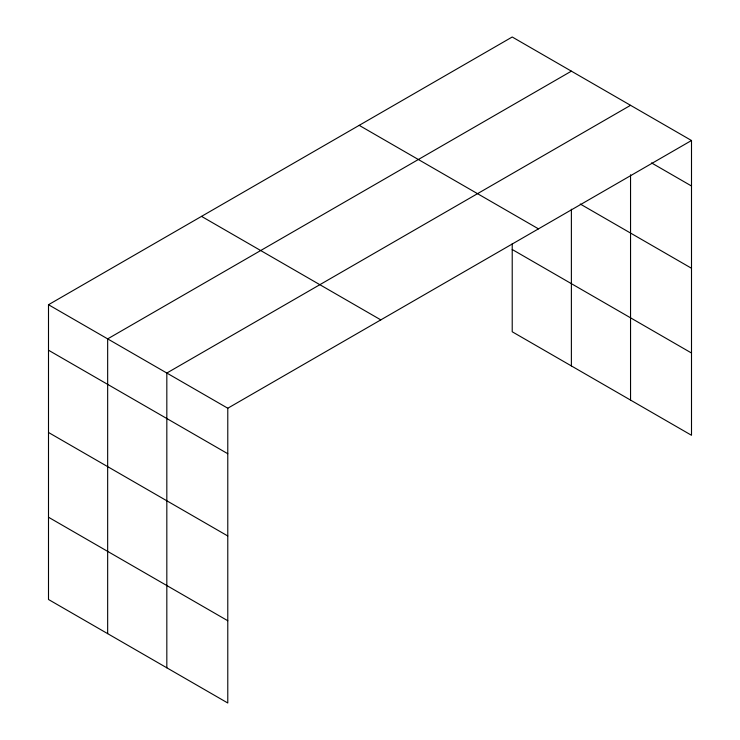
<?xml version="1.0" encoding="UTF-8"?>
<svg xmlns="http://www.w3.org/2000/svg" width="740" height="740" viewBox="0 0 740 740"><rect width="100%" height="100%" fill="white"/><g stroke="black" fill="none" stroke-linecap="round" stroke-linejoin="round"><path stroke-width="1.11" d="M48.498 304.723L227.781 408.23L227.781 703L48.498 599.493L48.498 304.723L512.219 37L691.502 140.508L691.502 435.277L512.219 331.77L512.219 243.775M571.382 71.16L107.661 338.883L107.661 633.644M630.545 105.321L166.824 373.043L166.824 667.804M227.781 408.23L691.502 140.508M651.533 162.92L691.502 185.999M580.252 204.027L691.502 268.259M359.187 125.347L538.48 228.863M512.219 249.5L691.502 353.017M201.521 216.376L380.813 319.884M48.498 350.214L227.781 453.722M48.498 432.475L227.781 535.982M48.498 517.232L227.781 620.74M630.545 174.797L630.545 400.081M571.382 209.217L571.382 365.921"/></g></svg>
